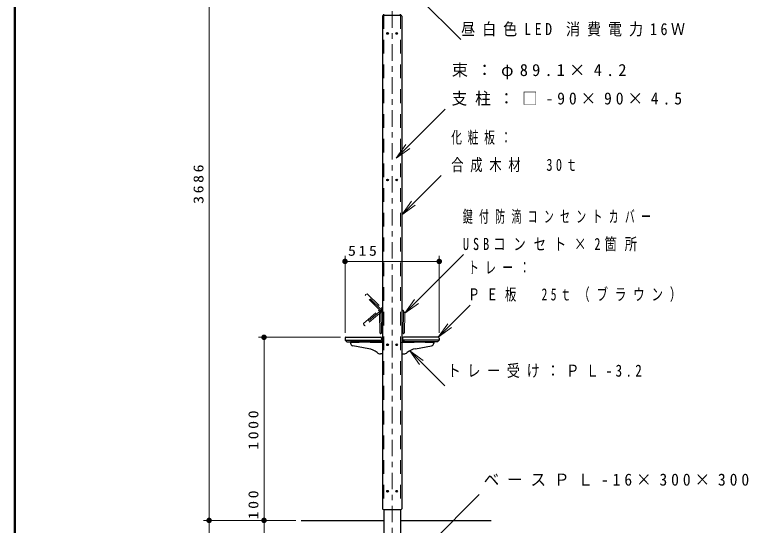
# Model space of a CAD drawing. Units: millimetres on the paper, scale 1:30. Extents: x 895 to 1260, y 297 to 554.
# Drawn here: x 895 to 1028.6, y 401.9 to 494.8 of the extents above; entities that cross this region are included whole.
import ezdxf

# ---------------------------------------------------------------- set-up
doc = ezdxf.new("R2010")
doc.units = ezdxf.units.MM
for name, pattern in [('USER1', [4.5, 2.5, -2]), ('USER2', [6, 3, -1, 1, -1]), ('USER3', [8, 3, -1, 1, -1, 1, -1])]:
    doc.linetypes.add(name, pattern=pattern)
doc.layers.add('1_30', color=131, linetype='Continuous', lineweight=25)
doc.layers.add('NAKAMURA図枠', color=7, linetype='Continuous', lineweight=13)
doc.styles.add('ＭＳ ゴシック', font='')
doc.styles.get('ＭＳ ゴシック').set_extended_font_data('MS Gothic')

# ---------------------------------------------------------------- blocks, each defined once
blk = doc.blocks.new('filled_dot')
at = {"color": 0, "linetype": 'Continuous', "lineweight": -2, "const_width": 1.25}
blk.add_lwpolyline([(-0.625, 0, 1), (0.625, 0, 1)], format="xyb", close=True, dxfattribs=at)
blk = doc.blocks.new('open_arrow')
at = {"color": 0, "linetype": 'Continuous', "lineweight": -2}
blk.add_lwpolyline([(7.5, 1.25), (0, 0), (7.5, -1.25)], dxfattribs=at)

msp = doc.modelspace()

# ---------------------------------------------------------------- linework, layer by layer
at = {"layer": '1_30', "color": 7, "lineweight": 13}
for p, q in [((930.415, 402.748), (930.415, 525.614)), ((963.748, 502.774), (976.269, 490.254)), ((964.483, 468.691), (973.422, 477.63)), ((965.498, 458.372), (972.669, 465.543)), ((955.165, 436.914), (955.165, 450.883)), ((966.066, 440.469), (976.739, 451.142)), ((972.332, 436.914), (972.332, 450.883)), ((955.165, 449.883), (972.332, 449.883)), ((972.108, 436.081), (977.976, 441.948)), ((954.332, 436.081), (939.415, 436.081)), ((940.415, 402.748), (940.415, 436.081)), ((966.95, 433.613), (973.32, 427.244)), ((940.415, 399.414), (940.415, 408.724)), ((968.748, 396.614), (979.621, 407.487)), ((946.183, 402.748), (929.415, 402.748)), ((930.415, 366.081), (930.415, 402.748)), ((946.183, 402.748), (939.415, 402.748)), ((946.183, 402.748), (939.415, 402.748))]:
    msp.add_line(p, q, dxfattribs=at)
at = {"layer": '1_30', "color": 21}
for p, q in [((961.998, 494.548), (961.998, 404.881)), ((962.165, 494.714), (965.332, 494.714)), ((965.498, 494.548), (965.498, 404.881)), ((962.165, 404.714), (965.332, 404.714))]:
    msp.add_line(p, q, dxfattribs=at)
at = {"layer": '1_30', "color": 4}
for p, q in [((962.248, 494.714), (962.248, 494.881)), ((965.248, 494.714), (965.248, 494.881)), ((956.165, 435.248), (956.165, 435)), ((961.998, 435.248), (956.165, 435.248)), ((959.481, 433.996), (956.578, 434.508)), ((965.498, 435.248), (971.332, 435.248)), ((968.016, 433.996), (970.919, 434.508)), ((971.332, 435.248), (971.332, 435)), ((961.998, 433.081), (961.629, 433.081)), ((965.498, 433.081), (965.868, 433.081)), ((962.248, 404.714), (962.248, 396.614)), ((965.248, 404.714), (965.248, 396.614)), ((947.183, 402.748), (962.248, 402.748)), ((965.248, 402.748), (981.795, 402.748))]:
    msp.add_line(p, q, dxfattribs=at)
at = {"layer": '1_30', "color": 4, "linetype": 'USER1', "lineweight": 13}
for p, q in [((962.248, 494.714), (962.248, 404.714)), ((965.248, 494.714), (965.248, 404.714)), ((962.248, 435.141), (956.165, 435.141)), ((965.248, 435.141), (971.332, 435.141))]:
    msp.add_line(p, q, dxfattribs=at)
at = {"layer": '1_30', "color": 2, "linetype": 'USER2', "lineweight": 13}
msp.add_line((963.748, 495.414), (963.748, 364.08), dxfattribs=at)
at = {"layer": '1_30', "color": 40, "linetype": 'USER3', "lineweight": 13}
for p, q in [((958.969, 443.866), (958.81, 443.704)), ((961.709, 440.845), (958.81, 443.704)), ((961.895, 440.989), (958.974, 443.87)), ((959.171, 443.963), (958.979, 443.873)), ((959.209, 443.957), (961.786, 441.485)), ((961.738, 440.995), (958.613, 438.335)), ((961.251, 440.937), (961.835, 441.027)), ((961.795, 441.469), (961.936, 440.895)), ((958.547, 438.577), (961.234, 440.929)), ((961.865, 440.797), (958.764, 438.158)), ((958.537, 438.54), (958.611, 438.341)), ((958.617, 438.331), (958.764, 438.158))]:
    msp.add_line(p, q, dxfattribs=at)
at = {"layer": '1_30', "color": 40, "lineweight": 13}
for p, q in [((961.428, 440.495), (961.734, 441)), ((961.946, 440.965), (961.837, 441.027)), ((961.845, 441.023), (961.958, 441.023)), ((961.946, 440.965), (961.946, 440.952)), ((961.958, 441.059), (961.998, 441.059)), ((961.958, 441.059), (961.958, 436.803)), ((965.538, 441.059), (965.498, 441.059)), ((965.538, 441.059), (965.538, 436.803)), ((965.652, 441.023), (965.538, 441.023)), ((965.55, 440.965), (965.659, 441.027)), ((965.55, 440.965), (965.55, 440.952)), ((966.069, 440.495), (965.763, 441)), ((961.498, 436.907), (961.423, 440.477)), ((961.697, 440.905), (961.725, 436.802)), ((961.921, 440.952), (961.946, 440.952)), ((961.93, 440.907), (961.959, 436.804)), ((965.567, 440.907), (965.538, 436.804)), ((965.576, 440.952), (965.55, 440.952)), ((965.8, 440.905), (965.771, 436.802)), ((965.999, 436.907), (966.074, 440.477)), ((961.52, 436.876), (961.72, 436.804)), ((961.584, 436.833), (961.597, 436.732)), ((961.614, 436.718), (961.649, 436.718)), ((961.731, 436.802), (961.959, 436.804)), ((961.958, 436.803), (961.998, 436.803)), ((965.538, 436.803), (965.498, 436.803)), ((965.765, 436.802), (965.538, 436.804)), ((965.977, 436.876), (965.777, 436.804)), ((965.883, 436.718), (965.848, 436.718)), ((965.913, 436.833), (965.899, 436.732))]:
    msp.add_line(p, q, dxfattribs=at)
at = {"layer": '1_30', "color": 40}
for p, q in [((955.165, 435.914), (955.165, 435.581)), ((955.332, 436.081), (961.665, 436.081)), ((961.832, 435.914), (961.832, 435.581)), ((965.665, 435.914), (965.665, 435.581)), ((972.165, 436.081), (965.832, 436.081)), ((972.332, 435.914), (972.332, 435.581)), ((955.165, 435.581), (961.832, 435.581)), ((955.498, 435.248), (955.165, 435.581)), ((955.498, 435.248), (961.498, 435.248)), ((961.498, 435.248), (961.832, 435.581)), ((965.998, 435.248), (965.665, 435.581)), ((972.332, 435.581), (965.665, 435.581)), ((971.998, 435.248), (965.998, 435.248)), ((971.998, 435.248), (972.332, 435.581))]:
    msp.add_line(p, q, dxfattribs=at)
at = {"layer": '1_30', "color": 21}
for centre in [(962.915, 491.381), (964.582, 491.381), (962.915, 464.714), (964.582, 464.714), (962.915, 434.714), (964.582, 434.714), (962.915, 408.048), (964.582, 408.048)]:
    msp.add_circle(centre, 0.158, dxfattribs=at)
at = {"layer": '1_30'}
for centre in [(962.915, 491.381), (964.582, 491.381), (962.915, 464.714), (964.582, 464.714), (962.915, 434.714), (964.582, 434.714), (962.915, 408.048), (964.582, 408.048)]:
    msp.add_circle(centre, 0.133, dxfattribs=at)
at = {"layer": '1_30', "color": 40, "lineweight": 13}
for centre in [(961.813, 440.906), (965.683, 440.906)]:
    msp.add_circle(centre, 0.045, dxfattribs=at)
at = {"layer": '1_30', "color": 21}
for centre, start, end in [((962.165, 494.548), 90, 180), ((965.332, 494.548), 0, 90), ((962.165, 404.881), 180, 270), ((965.332, 404.881), 270, 0)]:
    msp.add_arc(centre, 0.167, start, end, dxfattribs=at)
at = {"layer": '1_30', "color": 40, "linetype": 'USER3', "lineweight": 13}
for centre, start, end in [((958.993, 443.843), 115.2142, 135.39999), ((959.186, 443.933), 46.19499, 115.2142), ((961.763, 441.461), 13.79811, 46.19499), ((961.256, 440.904), 98.79811, 131.19499), ((958.569, 438.552), 131.19499, 200.2142), ((958.642, 438.352), 200.2142, 220.39999)]:
    msp.add_arc(centre, 0.0333, start, end, dxfattribs=at)
at = {"layer": '1_30', "color": 40, "lineweight": 13}
for centre, radius, start, end in [((961.813, 440.906), 0.117, 148.7981, 180.39999), ((961.813, 440.906), 0.117, 0.4, 148.7981), ((961.8, 440.96), 0.0767, 60.40001, 148.79811), ((965.683, 440.906), 0.117, 31.2019, 179.6), ((965.697, 440.96), 0.0767, 31.20189, 119.6), ((965.683, 440.906), 0.117, 359.60001, 31.2019), ((961.457, 440.478), 0.0333, 148.79811, 181.19499), ((966.04, 440.478), 0.0333, 358.80501, 31.20189), ((961.531, 436.907), 0.0333, 181.19499, 250.2142), ((961.551, 436.829), 0.0333, 7.38521, 70.2142), ((961.614, 436.734), 0.0167, 187.38521, 270.39999), ((961.649, 436.735), 0.0167, 270.39999, 0.4), ((961.733, 436.735), 0.0667, 90.40001, 180.40001), ((961.731, 436.835), 0.0333, 250.2142, 270.39999), ((965.764, 436.735), 0.0667, 359.59999, 89.59999), ((965.766, 436.835), 0.0333, 269.60001, 289.7858), ((965.848, 436.735), 0.0167, 179.6, 269.60001), ((965.883, 436.734), 0.0167, 269.60001, 352.61479), ((965.946, 436.829), 0.0333, 109.7858, 172.61479), ((965.966, 436.907), 0.0333, 289.7858, 358.80501)]:
    msp.add_arc(centre, radius, start, end, dxfattribs=at)
at = {"layer": '1_30', "color": 40}
for centre, start, end in [((955.332, 435.914), 90, 180), ((961.665, 435.914), 0, 90), ((965.832, 435.914), 90, 180), ((972.165, 435.914), 0, 90)]:
    msp.add_arc(centre, 0.167, start, end, dxfattribs=at)
at = {"layer": '1_30', "color": 4}
for centre, radius, start, end in [((956.665, 435), 0.5, 180, 260), ((970.832, 435), 0.5, 280, 0), ((958.902, 430.714), 3.333, 50.99295, 80), ((961.629, 434.081), 1, 230.99295, 270), ((965.868, 434.081), 1, 270, 309.00705), ((968.595, 430.714), 3.333, 100, 129.00705)]:
    msp.add_arc(centre, radius, start, end, dxfattribs=at)
at = {"layer": 'NAKAMURA図枠', "lineweight": 50}
msp.add_line((895, 554), (895, 297), dxfattribs=at)

# ---------------------------------------------------------------- block references
at = {"layer": '1_30', "color": 7, "lineweight": 13, "xscale": 0.4, "yscale": 0.4}
for name, p, rotation in [('open_arrow', (964.483, 468.691), 45), ('open_arrow', (965.498, 458.372), 45), ('filled_dot', (972.332, 449.883), 180), ('open_arrow', (966.066, 440.469), 45), ('open_arrow', (972.108, 436.081), 45), ('filled_dot', (940.415, 436.081), 270), ('open_arrow', (966.95, 433.613), 315), ('filled_dot', (930.415, 402.748), 90), ('filled_dot', (930.415, 402.748), 270), ('filled_dot', (940.415, 402.748), 270), ('filled_dot', (940.415, 402.748), 90)]:
    msp.add_blockref(name, p, dxfattribs=dict(at, rotation=rotation))
msp.add_blockref('filled_dot', (955.165, 449.883), dxfattribs=at)

# ---------------------------------------------------------------- texts
at = {"layer": '1_30', "color": 7, "style": 'ＭＳ ゴシック'}
for s, insert, char_height, attachment_point in [('\\T1.5;\\W0.85;昼白色LED\\~消費電力16Ｗ', (976.322, 492.054), 2.199, 4), ('\\T1.5;束：φ89.1×4.2', (974.585, 484.43), 2.199, 4), ('\\T1.5;\\W0.95;支柱：□-90×90×4.5', (974.585, 479.43), 2.199, 4), ('\\T1.54;\\W0.65;化粧板：', (974.514, 472.343), 2.199, 4), ('\\T1.54;\\W0.75;合成木材\u300030ｔ', (974.514, 467.343), 2.199, 4), ('\\T1.64;\\W0.6;鍵付防滴コンセントカバー', (976.623, 457.942), 2.199, 4), ('\\T1.64;\\W0.75;USBコンセト×2箇所\u3000', (976.623, 452.942), 2.199, 4), ('\\T1.33;\\W1.15;515', (958.573, 450.883), 1.833, 8), ('\\T1.59;\\W0.65;トレー：', (977.611, 448.748), 2.199, 4), ('\\T1.59;\\W0.7;ＰＥ板\u300025ｔ（ブラウン）', (977.611, 443.748), 2.199, 4), ('\\T1.5;\\W0.8;トレー受け：ＰＬ-3.2', (973.848, 429.894), 2.199, 4), ('\\T1.5;\\W0.95;ベースＰＬ-16×300×300', (980.401, 410.137), 2.199, 4)]:
    msp.add_mtext(s, dxfattribs=dict(at, insert=insert, char_height=char_height, attachment_point=attachment_point))
at = {"layer": '1_30', "color": 7, "char_height": 1.833, "attachment_point": 8, "rotation": 90, "style": 'ＭＳ ゴシック'}
for s, insert in [('\\T1.33;\\W1.15;3686', (929.415, 464.181)), ('\\T1.33;\\W1.15;1000', (939.415, 419.414)), ('\\T1.33;\\W1.15;100', (939.415, 405.807))]:
    msp.add_mtext(s, dxfattribs=dict(at, insert=insert))

doc.saveas('drawing.dxf')
